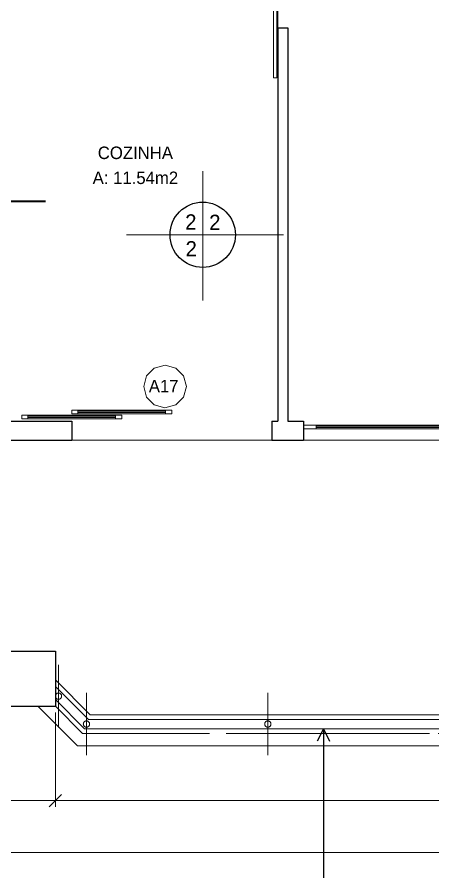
# Model space of a CAD drawing. Header units: metres. Extents: x 2.9 to 62.3, y 8 to 50.1.
# Drawn here: x 31.39 to 34.71, y 11.8 to 18.65 of the extents above; entities that cross this region are included whole.
import ezdxf
from ezdxf.enums import TextEntityAlignment as Align

# ---------------------------------------------------------------- set-up
doc = ezdxf.new("R2010")
doc.units = ezdxf.units.M
doc.header["$MEASUREMENT"] = 0
for name, pattern in [('DGN Style 2', [1.016237, 0.609742, -0.406495]), ('DGN Style 3', [1.422731, 1.016237, -0.406495]), ('DGN Style 4', [1.626995, 0.812989, -0.406495, 0.001016, -0.406495])]:
    doc.linetypes.add(name, pattern=pattern)
doc.layers.get('Defpoints').update_dxf_attribs({"lineweight": 0})
for name, color, linetype, lineweight in [('00-EDIFICACOES TÉRREO', 7, 'Continuous', 0), ('CORNIJAS_VAR NA PLANTA PTIPO 1', 7, 'Continuous', 0), ('Cotas', 13, 'Continuous', 0), ('Level 1', 7, 'Continuous', 0), ('Level 12', 7, 'Continuous', 0), ('Level 14', 7, 'Continuous', 0), ('Level 24-1', 7, 'Continuous', 0), ('Level 3', 7, 'Continuous', 0), ('Level 50', 7, 'Continuous', 0), ('Level 62-1', 7, 'Continuous', 0), ('Level 7', 7, 'Continuous', 0), ('PILARES ESTRUTURAL', 7, 'Continuous', 0)]:
    doc.layers.add(name, color=color, linetype=linetype, lineweight=lineweight)
doc.styles.add('Style-INTL_ENGINEERING', font='INTL_ENGINEERING.shx')
doc.dimstyles.get("Standard").update_dxf_attribs({"dimtxt": 0.18, "dimasz": 0.18, "dimexe": 0.18, "dimexo": 0.0625, "dimgap": 0.09, "dimtad": 0, "dimtih": 1, "dimtoh": 1, "dimdec": 4, "dimzin": 1, "dimdsep": 46, "dimtxsty": 'Standard', "dimcen": 0, "dimadec": 0, "dimazin": 0, "dimtfac": 1, "dimtdec": 4, "dimtofl": 0, "dimtmove": 0, "dimatfit": 3, "dimfxl": 0, "dimtolj": 1, "dimtzin": 1, "dimarcsym": 0})

# ---------------------------------------------------------------- blocks, each defined once
blk = doc.blocks.new('SC2858_1')
at = {"color": 7, "linetype": 'Continuous', "lineweight": 13, "flags": 128}
for points in [[(-0.52496, -0.01499), (-0.47498, -0.01499), (-0.47496, 0.01501), (-0.52498, 0.01501)], [(0.22506, 0.00497), (-0.475, 0.00501), (-0.47496, 0.01501), (0.22504, 0.01497)], [(0.27504, -0.01501), (0.22506, -0.01501), (0.22504, 0.01497), (0.27504, 0.01499)], [(-0.47498, -0.01499), (0.22506, -0.01501), (0.22506, -0.00501), (-0.47498, -0.00497)]]:
    blk.add_lwpolyline(points, close=True, dxfattribs=at)
blk = doc.blocks.new('SC2851_1')
at = {"color": 7, "linetype": 'Continuous', "lineweight": 13, "flags": 128}
for points in [[(-0.52498, -0.01499), (-0.475, -0.01499), (-0.47498, 0.01501), (-0.52498, 0.01501)], [(0.22504, 0.00497), (-0.475, 0.00501), (-0.47498, 0.01501), (0.22504, 0.01497)], [(0.27504, -0.01501), (0.22504, -0.01501), (0.22504, 0.01497), (0.27502, 0.01499)], [(-0.475, -0.01499), (0.22504, -0.01501), (0.22504, -0.00501), (-0.47498, -0.00497)]]:
    blk.add_lwpolyline(points, close=True, dxfattribs=at)
blk = doc.blocks.new('PM320')
at = {"layer": 'Level 14', "color": 7, "linetype": 'Continuous', "lineweight": 13, "flags": 128}
for points in [[(1.35, 0.01), (1.45, 0.01), (1.45, -0.0201), (1.35, -0.02)], [(1.45, 0.01), (2.7, 0.01), (2.7, 0), (1.45, -0.0001)], [(2.7, 0.01), (2.8, 0.01), (2.8, -0.02), (2.7, -0.02)], [(2.9, 0.0099), (2.8, 0.01), (2.8, -0.02), (2.9, -0.0201)], [(4.15, 0.01), (2.9, 0.01), (2.9, -0.0001), (4.15, -0.0001)], [(4.25, 0.01), (4.15, 0.01), (4.15, -0.02), (4.25, -0.02)], [(0.0999, -0.06), (0, -0.06), (-0.0001, -0.03), (0.1, -0.03)], [(0.1, -0.03), (1.35, -0.03), (1.35, -0.04), (0.0999, -0.04)], [(1.35, -0.05), (0.0999, -0.05), (0.0999, -0.06), (1.35, -0.06)], [(1.35, -0.06), (1.45, -0.06), (1.45, -0.03), (1.35, -0.03)], [(1.4505, -0.01), (2.7, -0.01), (2.7, -0.02), (1.4506, -0.02)], [(4.1495, -0.01), (2.9, -0.01), (2.9, -0.0201), (4.1495, -0.02)], [(4.25, -0.06), (4.15, -0.06), (4.15, -0.03), (4.25, -0.03)], [(5.5, -0.0301), (4.25, -0.0301), (4.25, -0.04), (5.5, -0.0401)], [(4.25, -0.05), (5.5, -0.0501), (5.5, -0.0601), (4.25, -0.06)], [(5.5, -0.0601), (5.6, -0.0601), (5.6, -0.0301), (5.5, -0.0301)]]:
    blk.add_lwpolyline(points, close=True, dxfattribs=at)
at = {"layer": 'Level 7', "color": 7, "linetype": 'Continuous', "lineweight": 30}
for p, q in [((0, 0), (0, -0.15)), ((5.6, 0.0001), (5.6, -0.1499))]:
    blk.add_line(p, q, dxfattribs=at)
blk = doc.blocks.new('_Oblique')
at = {"color": 0, "linetype": 'ByBlock', "lineweight": -2}
blk.add_line((0.5, 0.5), (-0.5, -0.5), dxfattribs=at)
blk = doc.blocks.new('*D469')
at = {"layer": 'Cotas', "color": 2, "linetype": 'Continuous', "lineweight": 0}
for p, q in [((29.3053, 13.0768), (29.3053, 12.3211)), ((31.6938, 13.0768), (31.6938, 12.3211)), ((31.6938, 12.3706), (29.3053, 12.3706))]:
    blk.add_line(p, q, dxfattribs=at)
at = {"layer": 'Defpoints'}
for p in [(29.3053, 13.1263), (31.6938, 13.1263), (29.3053, 12.3706), (30.4996, 12.3706)]:
    blk.add_point(p, dxfattribs=at)
at = {"layer": 'Cotas', "color": 2, "linetype": 'Continuous', "lineweight": 0, "xscale": 0.0995, "yscale": 0.0995, "zscale": 0.0995, "rotation": 180}
blk.add_blockref('_Oblique', (29.3053, 12.3706), dxfattribs=at)
at = {"layer": 'Cotas', "color": 2, "linetype": 'Continuous', "lineweight": 0, "xscale": 0.0995, "yscale": 0.0995, "zscale": 0.0995}
blk.add_blockref('_Oblique', (31.6938, 12.3706), dxfattribs=at)
at = {"layer": 'Cotas', "color": 2, "linetype": 'Continuous', "lineweight": 0, "style": 'Style-INTL_ENGINEERING'}
blk.add_text('2.39', height=0.0995, dxfattribs=at).set_placement((30.3574, 12.4698), align=Align.MIDDLE_LEFT)
blk = doc.blocks.new('*D275')
at = {"layer": 'Cotas', "color": 2, "linetype": 'Continuous', "lineweight": 0}
for p, q in [((31.6938, 13.0768), (31.6938, 12.3211)), ((50.6246, 12.8595), (50.6246, 12.3211)), ((50.6246, 12.3706), (31.6938, 12.3706))]:
    blk.add_line(p, q, dxfattribs=at)
at = {"layer": 'Defpoints'}
for p in [(31.6938, 13.1263), (50.6246, 12.909), (31.6938, 12.3706), (41.1592, 12.3706)]:
    blk.add_point(p, dxfattribs=at)
at = {"layer": 'Cotas', "color": 2, "linetype": 'Continuous', "lineweight": 0, "xscale": 0.0995, "yscale": 0.0995, "zscale": 0.0995, "rotation": 180}
blk.add_blockref('_Oblique', (31.6938, 12.3706), dxfattribs=at)
at = {"layer": 'Cotas', "color": 2, "linetype": 'Continuous', "lineweight": 0, "xscale": 0.0995, "yscale": 0.0995, "zscale": 0.0995}
blk.add_blockref('_Oblique', (50.6246, 12.3706), dxfattribs=at)
at = {"layer": 'Cotas', "color": 2, "linetype": 'Continuous', "lineweight": 0, "style": 'Style-INTL_ENGINEERING'}
blk.add_text('18.93', height=0.0995, dxfattribs=at).set_placement((41.0004, 12.4698), align=Align.MIDDLE_LEFT)
blk = doc.blocks.new('*D276')
at = {"layer": 'Cotas', "color": 2, "linetype": 'Continuous', "lineweight": 0}
for p, q in [((10.3745, 12.8595), (10.3745, 11.9063)), ((50.6246, 12.8595), (50.6246, 11.9063)), ((50.6246, 11.9558), (10.3745, 11.9558))]:
    blk.add_line(p, q, dxfattribs=at)
at = {"layer": 'Defpoints'}
for p in [(10.3745, 12.909), (50.6246, 12.909), (10.3745, 11.9558), (30.4996, 11.9558)]:
    blk.add_point(p, dxfattribs=at)
at = {"layer": 'Cotas', "color": 2, "linetype": 'Continuous', "lineweight": 0, "xscale": 0.0995, "yscale": 0.0995, "zscale": 0.0995, "rotation": 180}
blk.add_blockref('_Oblique', (10.3745, 11.9558), dxfattribs=at)
at = {"layer": 'Cotas', "color": 2, "linetype": 'Continuous', "lineweight": 0, "xscale": 0.0995, "yscale": 0.0995, "zscale": 0.0995}
blk.add_blockref('_Oblique', (50.6246, 11.9558), dxfattribs=at)
at = {"layer": 'Cotas', "color": 2, "linetype": 'Continuous', "lineweight": 0, "style": 'Style-INTL_ENGINEERING'}
blk.add_text('40.25', height=0.0995, dxfattribs=at).set_placement((30.3088, 12.0551), align=Align.MIDDLE_LEFT)
blk = doc.blocks.new('*U94')
at = {"layer": '00-EDIFICACOES TÉRREO', "color": 4, "linetype": 'Continuous', "lineweight": 0, "flags": 128}
blk.add_lwpolyline([(0.00342, 0), (0.00294, 0.00172), (0.00172, 0.00296), (0, 0.00342), (-0.00171, 0.00296), (-0.00296, 0.00172), (-0.00341, 0), (-0.00294, -0.00171), (-0.00172, -0.00295), (-0.00001, -0.00341), (0.00173, -0.00294), (0.00295, -0.00171)], close=True, dxfattribs=at)
at = {"layer": '00-EDIFICACOES TÉRREO', "color": 4, "linetype": 'Continuous', "lineweight": 0, "style": 'Style-INTL_ENGINEERING'}
blk.add_text('A17', height=0.001999, rotation=359.9999, dxfattribs=at).set_placement((-0.00259, -0.00093))
blk = doc.blocks.new('TerminatorOpen')
at = {"color": 0, "linetype": 'ByBlock', "lineweight": -2}
for q in [(-1, 0.5), (-1, 0), (-1, -0.5)]:
    blk.add_line((0, 0), q, dxfattribs=at)
blk = doc.blocks.new('*U140')
at = {"layer": 'Level 1', "color": 3, "linetype": 'DGN Style 4', "lineweight": 0}
blk.add_line((0, 0.25), (0, -0.25), dxfattribs=at)
at = {"layer": 'Level 50', "color": 190, "linetype": 'DGN Style 2', "lineweight": 0, "extrusion": (0, 0, -1)}
blk.add_circle((0, 0), 0.025, dxfattribs=at)
blk = doc.blocks.new('*U145')
at = {"layer": 'Level 1', "color": 3, "linetype": 'DGN Style 4', "lineweight": 0}
blk.add_line((0, 0.25), (0, -0.25), dxfattribs=at)
at = {"layer": 'Level 50', "color": 190, "linetype": 'DGN Style 2', "lineweight": 0, "extrusion": (0, 0, -1)}
blk.add_circle((0, 0), 0.025, dxfattribs=at)
blk = doc.blocks.new('*U152')
at = {"layer": 'Level 1', "color": 3, "linetype": 'DGN Style 4', "lineweight": 0}
blk.add_line((0, 0.25), (0, -0.25), dxfattribs=at)
at = {"layer": 'Level 50', "color": 190, "linetype": 'DGN Style 2', "lineweight": 0, "extrusion": (0, 0, -1)}
blk.add_circle((0, 0), 0.025, dxfattribs=at)
blk = doc.blocks.new('*U103')
at = {"layer": 'CORNIJAS_VAR NA PLANTA PTIPO 1', "color": 7, "linetype": 'Continuous', "lineweight": 13}
for p, q in [((1.1939, -4.4602), (1.4737, -4.74)), ((1.1939, -4.4602), (1.4737, -4.74)), ((1.4737, -4.74), (8.6647, -4.74))]:
    blk.add_line(p, q, dxfattribs=at)
at = {"layer": 'CORNIJAS_VAR NA PLANTA PTIPO 1', "color": 7, "linetype": 'DGN Style 3', "lineweight": 13}
for p, q in [((1.1939, -4.6723), (1.4116, -4.89)), ((1.4116, -4.89), (8.7269, -4.89))]:
    blk.add_line(p, q, dxfattribs=at)
at = {"layer": 'Level 50', "color": 190, "linetype": 'Continuous', "lineweight": 13}
for p, q in [((1.1939, -4.5132), (1.4582, -4.7775)), ((1.1939, -4.6193), (1.4271, -4.8525)), ((1.4582, -4.7775), (8.6803, -4.7775)), ((1.4271, -4.8525), (8.7113, -4.8525))]:
    blk.add_line(p, q, dxfattribs=at)
at = {"layer": 'Level 62-1', "color": 7, "linetype": 'Continuous', "lineweight": 13}
for p, q in [((1.0529, -4.6728), (1.3702, -4.99)), ((1.3702, -4.99), (8.7683, -4.99))]:
    blk.add_line(p, q, dxfattribs=at)
at = {"layer": 'Level 50', "color": 190, "linetype": 'DGN Style 2', "lineweight": 0, "extrusion": (0, 0, -1)}
for name, p in [('*U152', (-1.2189, -4.5913)), ('*U140', (-1.4427, -4.815)), ('*U145', (-2.8933, -4.815))]:
    blk.add_blockref(name, p, dxfattribs=at)
blk = doc.blocks.new('INDESP_2')
at = {"layer": 'Level 3', "color": 131, "linetype": 'Continuous', "lineweight": 0}
for p, q in [((0.01506, -0.01302), (0.01507, 0.01257)), ((0.00001, 0), (0.03099, 0))]:
    blk.add_line(p, q, dxfattribs=at)
at = {"layer": 'Level 3', "color": 131, "linetype": 'Continuous', "lineweight": 13}
blk.add_line((0.0221, 0), (0.02213, 0.00002), dxfattribs=at)
at = {"layer": 'Level 3', "color": 131, "linetype": 'Continuous', "lineweight": 30}
blk.add_circle((0.01505, 0.00001), 0.00645, dxfattribs=at)
at = {"layer": 'Level 3', "color": 131, "linetype": 'Continuous', "lineweight": 30, "style": 'Style-INTL_ENGINEERING'}
for p in [(0.01159, 0.00105), (0.01633, 0.00098), (0.01167, -0.00425)]:
    blk.add_text('2', height=0.003, rotation=0, dxfattribs=at).set_placement(p)
blk = doc.blocks.new('*U183')
at = {"layer": 'Level 3', "color": 2, "linetype": 'DGN Style 4', "lineweight": 40}
blk.add_line((1.3729, -0.0666), (-0.682, -0.0647), dxfattribs=at)

msp = doc.modelspace()

# ---------------------------------------------------------------- linework, layer by layer
at = {"layer": 'CORNIJAS_VAR NA PLANTA PTIPO 1', "color": 7, "linetype": 'Continuous', "lineweight": 0}
for p, q in [((33.4746, 18.559), (33.4746, 19.359)), ((39.2796, 15.259), (33.6796, 15.259))]:
    msp.add_line(p, q, dxfattribs=at)
at = {"layer": 'CORNIJAS_VAR NA PLANTA PTIPO 1', "color": 7, "linetype": 'Continuous', "lineweight": 30}
for p, q in [((33.4746, 18.559), (33.5546, 18.559)), ((33.4746, 18.559), (33.4746, 15.409)), ((33.5546, 18.559), (33.5546, 15.409)), ((30.5745, 15.409), (31.8246, 15.409)), ((33.4246, 15.409), (33.4746, 15.409)), ((33.5546, 15.409), (33.6796, 15.409)), ((30.6496, 15.259), (31.8246, 15.259)), ((33.4246, 15.259), (33.6795, 15.259)), ((30.6495, 13.569), (31.6937, 13.569)), ((31.6937, 13.569), (31.6938, 13.1263)), ((30.4996, 13.1263), (31.6938, 13.1263))]:
    msp.add_line(p, q, dxfattribs=at)
at = {"layer": 'CORNIJAS_VAR NA PLANTA PTIPO 1', "color": 7, "linetype": 'Continuous', "lineweight": 30, "flags": 128}
for points in [[(31.8246, 15.409), (31.8246, 15.259)], [(33.4245, 15.409), (33.4246, 15.259)]]:
    msp.add_lwpolyline(points, dxfattribs=at)
at = {"layer": 'Level 14', "color": 7, "linetype": 'Continuous', "lineweight": 13, "flags": 128}
msp.add_lwpolyline([(33.4396, 18.959), (33.4646, 18.959), (33.4646, 18.159), (33.4396, 18.159)], close=True, dxfattribs=at)
at = {"layer": 'Level 24-1', "color": 7, "linetype": 'DGN Style 2', "lineweight": 0, "flags": 128}
msp.add_lwpolyline([(33.7253, 21.9391), (38.0346, 21.939), (38.0346, 22.689), (46.8646, 22.689), (46.8646, 21.289), (50.6245, 21.289), (50.6245, 14.579), (49.9246, 14.579), (49.9246, 14.079), (49.3745, 13.529), (39.8467, 13.529), (39.2267, 12.909), (31.9114, 12.909), (31.6938, 13.1263), (29.3053, 13.1263), (29.0877, 12.909), (21.7724, 12.909), (21.1524, 13.529), (11.6245, 13.529), (11.0746, 14.079), (11.0746, 14.579), (10.3745, 14.579), (10.3745, 21.289), (14.1346, 21.289), (14.1346, 22.689), (22.9645, 22.689), (22.9645, 21.939), (27.2738, 21.939), (27.2738, 26.7246), (33.7241, 26.7246), (33.7253, 21.9391)], dxfattribs=at)
at = {"layer": 'PILARES ESTRUTURAL', "color": 30, "linetype": 'Continuous', "lineweight": 0}
msp.add_line((33.4246, 15.259), (31.8246, 15.259), dxfattribs=at)

# ---------------------------------------------------------------- block references
at = {"layer": '00-EDIFICACOES TÉRREO', "color": 4, "linetype": 'Continuous', "lineweight": 0, "xscale": 50.00000000487893, "yscale": 50.00000000487893, "zscale": 50.00000000487893, "rotation": 0.0008004141529982}
msp.add_blockref('*U94', (32.5709, 15.6874), dxfattribs=at)
at = {"layer": 'Level 14', "color": 7, "linetype": 'Continuous', "lineweight": 13, "yscale": -1}
for name, p in [('SC2858_1', (32.3495, 15.484)), ('SC2851_1', (31.9496, 15.444))]:
    msp.add_blockref(name, p, dxfattribs=at)
at = {"layer": 'Level 3', "color": 2, "linetype": 'Continuous', "lineweight": 30}
msp.add_blockref('*U183', (30.2413, 17.2368), dxfattribs=at)
at = {"layer": 'Level 3', "color": 131, "linetype": 'Continuous', "lineweight": 30, "xscale": 40.50002794240174, "yscale": 40.50002794240174, "zscale": 40.50002794240174, "rotation": 0.0006587766262007}
msp.add_blockref('INDESP_2', (32.2629, 16.9024), dxfattribs=at)
at = {"layer": 'Level 62-1', "color": 7, "linetype": 'Continuous', "lineweight": 13}
msp.add_blockref('*U103', (30.4998, 17.799), dxfattribs=at)
at = {"layer": 'Level 7', "color": 7, "linetype": 'Continuous', "lineweight": 13, "xscale": 0.9999953434767954, "yscale": -0.9999953434767954, "rotation": 179.9991995821197}
msp.add_blockref('PM320', (39.2795, 15.4089), dxfattribs=at)

# ---------------------------------------------------------------- texts
at = {"layer": 'Level 12', "color": 2, "linetype": 'Continuous', "lineweight": 13, "insert": (32.334, 17.4585), "char_height": 0.1, "attachment_point": 5, "line_spacing_factor": 1.200006, "style": 'Style-INTL_ENGINEERING'}
msp.add_mtext('COZINHA\\PA: 11.54m2\\P', dxfattribs=at)

# ---------------------------------------------------------------- dimensions: what is measured, and where the dimension line sits
at = {"layer": 'Cotas', "color": 2, "linetype": 'Continuous', "lineweight": 0}
for base, p1, p2, picture, middle in [((29.3053, 12.3706), (31.6938, 13.1263), (29.3053, 13.1263), '*D469', (30.4996, 12.3706)), ((31.6938, 12.3706), (50.6245, 12.909), (31.6938, 13.1263), '*D275', (41.1592, 12.3706)), ((10.3745, 11.9558), (50.6245, 12.909), (10.3745, 12.909), '*D276', (30.4996, 11.9558))]:
    dim = msp.add_linear_dim(base=base, p1=p1, p2=p2, angle=180, dimstyle='Standard', override={"dimtxt": 0.0995, "dimasz": 0.0995, "dimexe": 0.0495, "dimexo": 0.0495, "dimgap": 0.0495, "dimtad": 1, "dimtih": 0, "dimtoh": 0, "dimdec": 2, "dimzin": 3, "dimtxsty": 'Style-INTL_ENGINEERING', "dimblk": 'Oblique', "dimclre": 2, "dimtdec": 2, "dimatfit": 1, "dimtolj": 0, "dimtzin": 3, "dimlwe": 0}, dxfattribs=at)
    dim.commit()
    dim.dimension.update_dxf_attribs({"geometry": picture, "text_midpoint": middle})

# ---------------------------------------------------------------- leaders
at = {"layer": 'Level 12', "color": 2, "linetype": 'Continuous', "lineweight": 13}
msp.add_leader([(33.8375, 12.9465), (33.8375, 11.465)], dimstyle='Standard', override={"dimtxt": 0.0995, "dimasz": 0.0995, "dimgap": 0, "dimtad": 1, "dimtxsty": 'Style-INTL_ENGINEERING', "dimldrblk": 'TerminatorOpen'}, dxfattribs=at)

doc.saveas('drawing.dxf')
